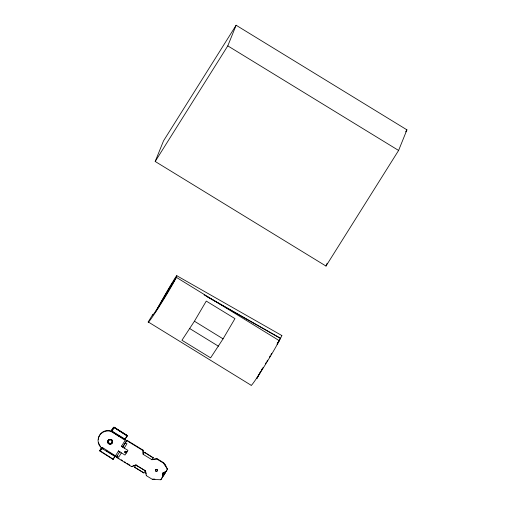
<?xml version="1.0" encoding="UTF-8"?>
<svg xmlns="http://www.w3.org/2000/svg" width="505" height="505" viewBox="0 0 505 505"><rect width="100%" height="100%" fill="white"/><g stroke="black" fill="none" stroke-linecap="round" stroke-linejoin="round"><path stroke-width="0.76" d="M111.681 431.295L111.245 431.1L111.756 430.241M111.498 430.696L111.959 429.913M114.187 427.476L127.38 435.619L114.288 427.318M111.794 431.1L111.548 431.529L124.565 439.943L127.38 435.619L124.918 439.306M155.193 161.474L163.519 140.857L236.125 25.25L406.929 129.842L398.597 150.452L325.996 266.059L155.193 161.474L227.793 45.867L236.125 25.25M136.003 464.714L135.858 465.086L145.314 470.742L146.305 475.641L152.485 479.428L160.843 479.75L162.496 477.111L162.402 473.4L165.81 471.834L167.471 469.195L163.487 463.11L156.758 458.994L151.942 459.72L143.167 454.342L143.016 450.113L126.919 440.259L122.677 447.14L122.822 446.78L121.585 446.022L121.44 446.382L127.923 450.353L124.969 455.055L118.486 451.085L118.631 450.725L115.077 456.52L102.906 449.065L103.077 448.667M102.932 449.027L102.906 449.065A10.106 9.772 22 0 1 99.523 435.468A10.106 9.772 22 0 1 113.335 432.457L113.505 432.059L125.676 439.508L125.53 439.868L113.36 432.419L113.505 432.059A10.106 9.772 22 0 0 98.254 439.318M115.077 456.52L115.222 456.16M116.245 457.233L117.229 455.699L116.245 457.233L131.66 466.677L135.952 465.01M119.729 451.849L119.874 451.489L117.078 456.072L118.751 457.094L121.402 452.871M125.556 442.424L125.404 442.797L126.951 443.743L124.224 448.087M124.905 451.887L124.76 452.246L126.181 453.118L126.989 451.697L126.837 452.07L125.379 451.173L124.722 452.221L124.868 451.861L126.326 452.758M131.66 466.677L134.608 465.244M143.925 472.958L134.519 467.194L143.925 472.958L145.314 470.742M144.436 452.272L153.154 457.789L144.436 452.272L143.167 454.342L143.016 450.113M146.305 475.641L146.456 475.268M156.758 458.994L156.91 458.622L163.639 462.744L165.35 464.897L167.471 469.195M152.485 479.428L152.636 479.056L154.915 479.144M163.487 463.11L163.639 462.744M165.198 465.269L165.35 464.897M162.402 473.4L162.547 473.027M162.825 473.494L165.507 472.396L163.172 476.247L162.825 473.494L165.343 472.787M160.843 479.75L162.648 476.739L162.572 473.772M162.496 477.111L162.648 476.739M163.172 476.247L165.507 472.396M165.81 471.834L167.616 468.823M325.996 266.059L327.145 263.219M171.763 284.971L171.997 284.466A19.038 0.473 -60.3 0 0 168.84 288.866A19.038 0.473 -60.3 0 0 157.364 308.991M171.605 285.237L176.195 277.182A27.478 0.688 -60.3 0 0 171.302 284.214A27.478 0.688 -60.3 0 0 155.445 311.964M204.108 294.914L280.565 338.249L277.1 344.189L281.216 336.98A27.478 0.688 -60.3 0 0 281.537 335.699M113.486 427.659L113.215 427.981M111.851 431.081L113.612 428.391L113.196 428.126L113.802 427.135L113.6 427.4L114.067 427.691L114.364 427.205M171.744 284.959L175.437 278.665M111.7 431.238L111.984 430.778M114.067 427.691L114.244 427.419L127.26 435.84M194.431 321.224L206.267 301.087L234.958 318.617L223.065 338.849L210.61 357.837L181.939 340.256L194.431 321.224L223.065 338.849M148.205 321.925L152.693 314.615A19.038 0.84 -58.4 0 0 160.136 304.345A19.038 0.84 -58.4 0 0 171.902 284.403L176.352 277.34L279.214 340.629A27.478 1.212 -58.4 0 1 262.852 368.581A27.478 1.212 -58.4 0 1 251.067 385.22L148.205 321.925A27.478 1.212 -58.4 0 0 159.997 305.291A27.478 1.212 -58.4 0 0 176.352 277.34M111.902 430.891L112.236 430.367M121.44 446.382L125.676 439.508M122.829 446.767L126.919 440.259M134.5 467.245L135.889 465.029L145.295 470.793M153.211 457.65L151.942 459.72L152.093 459.348L156.91 458.622M405.673 131.83L406.929 129.842M111.826 430.102L112.205 429.528M112.179 430.449L112.539 429.888M277.599 343.198L279.214 340.629M101.429 448.099L101.77 447.563M100.179 450.965L99.756 450.719L101.846 447.449L102.256 447.714M100.053 451.161L102.395 447.499L115.336 455.762L115.538 455.447L113.025 459.38L100.053 451.161L100.312 450.757M113.025 459.38L115.336 455.762M100.943 448.863L101.252 448.371M100.097 450.182L100.949 448.85M100.23 449.974L99.769 450.7M100.716 450.125L101.701 448.585M100.766 450.05L100.224 450.896L113.17 459.159M112.129 429.622L113.107 428.12M112.508 429.932L113.562 428.303M113.6 428.423L114.117 427.621M113.227 428.057L111.479 430.746L111.889 431.011L111.561 431.516L118.77 436.175L119.06 435.739M112.735 428.695L113.6 427.4M111.245 431.1L111.567 430.588M113.518 428.385L113.865 427.861M113.795 427.975L114.098 427.527M114.01 427.666L114.25 427.312M163.235 472.712L165.962 471.462M176.819 275.73L281.841 335.528M207.486 296.915L280.458 338.47M227.793 45.867L398.597 150.452M126.768 440.625L142.864 450.485M106.252 450.668L107.533 451.451M108.815 452.234L110.096 453.017M111.378 453.806L113.297 454.98M116.396 456.861L119.079 458.502M121.086 459.733L122.431 460.554M124.438 461.785L125.777 462.612M127.121 463.432L129.798 465.073M189.798 328.597L218.438 346.215M114.168 427.539L127.184 435.954M145.591 471.115L146.166 473.886M162.982 473.103L163.33 475.849M100.583 446.534A10.106 9.772 22 0 1 99.466 444.918M99.169 444.343A10.106 9.772 22 0 1 98.507 442.513M109.036 439.558A2.392 2.317 22 0 0 108.007 442.513A2.392 2.317 22 0 0 110.955 443.844A2.392 2.317 22 0 0 112.501 441.117A2.392 2.317 22 0 1 110.986 443.775A2.392 2.317 22 0 1 108.032 442.443A2.392 2.317 22 0 1 109.061 439.489M111.416 439.659A2.392 2.317 22 0 1 112.274 440.549M111.447 439.59A2.392 2.317 22 0 1 112.299 440.48M110.759 439.735A1.963 1.9 22 0 1 111.883 442.576A1.963 1.9 22 0 1 108.802 442.841A1.963 1.9 22 0 1 109.269 439.861M157.503 469.928A0.978 0.947 22 0 1 156.285 471.045A0.978 0.947 22 0 1 155.875 469.435M157.061 469.328A0.978 0.947 22 0 1 157.257 469.492M271.652 353.374A19.038 0.84 -58.4 0 1 270.945 354.598M270.194 355.886A19.038 0.84 -58.4 0 1 269.405 357.212M267.625 360.179A19.038 0.84 -58.4 0 1 266.892 361.384M266.148 362.59A19.038 0.84 -58.4 0 1 265.396 363.808M262.575 368.303A19.038 0.84 -58.4 0 1 261.754 369.578M260.466 371.762A27.478 0.688 -60.3 0 0 256.786 378.605L262.385 368.795A19.038 0.473 -60.3 0 1 263.048 367.583M277.573 342.8A19.038 0.473 -60.3 0 1 277.611 342.983M107.95 443.062A2.392 2.317 22 0 0 112.078 443.232A2.392 2.317 22 0 0 110.09 439.659A2.392 2.317 22 0 0 107.95 443.062M155.546 470.95A0.978 0.947 22 0 0 157.238 471.02A0.978 0.947 22 0 0 156.424 469.555A0.978 0.947 22 0 0 155.546 470.95M108.468 442.531A1.963 1.9 22 0 0 111.851 442.67A1.963 1.9 22 0 0 110.216 439.741A1.963 1.9 22 0 0 108.468 442.531"/></g></svg>
